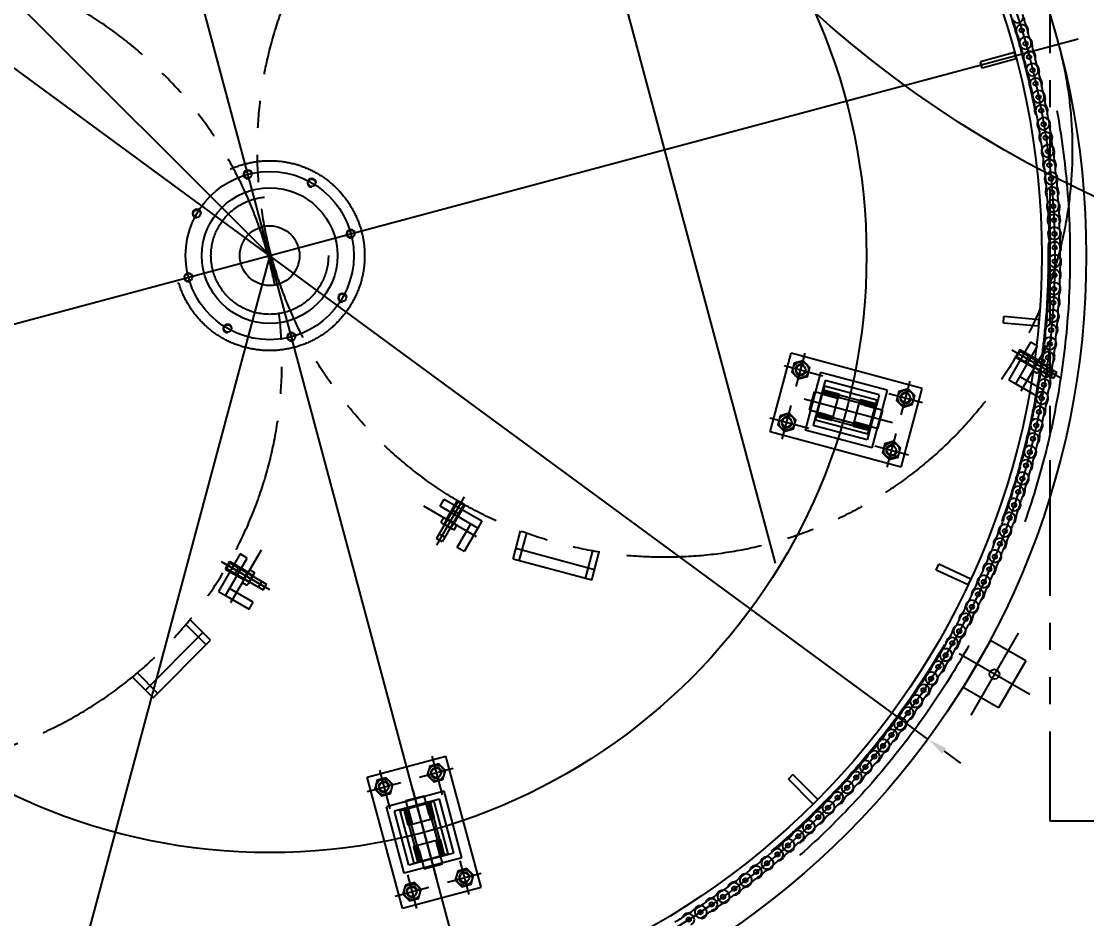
# Model space of a CAD drawing. Header units: millimetres. Extents: x 10462777 to 22643323, y 453826 to 1389191.
# Drawn here: x 11305508 to 11307472, y 593687 to 595340 of the extents above; entities that cross this region are included whole.
import ezdxf

# ---------------------------------------------------------------- set-up
doc = ezdxf.new("R2010")
doc.units = ezdxf.units.MM
doc.header["$LTSCALE"] = 200
doc.header["$MEASUREMENT"] = 0
doc.header["$PDMODE"] = 35
doc.header["$PDSIZE"] = -5
for name, pattern in [('CENTER', [2, 1.25, -0.25, 0.25, -0.25]), ('HIDDEN', [3.75, 2.5, -1.25]), ('PHANTOM', [2.5, 1.25, -0.25, 0.25, -0.25, 0.25, -0.25])]:
    doc.linetypes.add(name, pattern=pattern)
doc.layers.get('0').update_dxf_attribs({"linetype": 'CONTINUOUS'})
doc.layers.get('DEFPOINTS').update_dxf_attribs({"linetype": 'CONTINUOUS'})
for name, color, linetype in [('1', 1, 'CENTER'), ('7', 7, 'CONTINUOUS'), ('CENTER', 1, 'CONTINUOUS'), ('H', 30, 'CONTINUOUS'), ('HIDDEN', 7, 'HIDDEN'), ('THIN', 3, 'CONTINUOUS')]:
    doc.layers.add(name, color=color, linetype=linetype)
doc.layers.add('LAYOUT', color=8, linetype='CONTINUOUS', lineweight=25)
doc.layers.add('TOP$23', color=7, linetype='CONTINUOUS', true_color=0xffffff)
doc.styles.get("Standard").update_dxf_attribs({"font": 'SYMBOL'})
doc.dimstyles.new('ROMANS', dxfattribs={"dimtxt": 2.5, "dimasz": 2.5, "dimexe": 1.25, "dimexo": 0.625, "dimtad": 1, "dimdec": 4, "dimdsep": 46, "dimlunit": 6, "dimtxsty": 'Standard', "dimcen": 2.5, "dimadec": 0, "dimazin": 0, "dimtfac": 1, "dimtdec": 4, "dimtmove": 0, "dimatfit": 3, "dimfxl": 1, "dimtolj": 1, "dimtzin": 0, "dimarcsym": 0})

# ---------------------------------------------------------------- blocks, each defined once
blk = doc.blocks.new('r710ic')
at = {"layer": 'LAYOUT', "color": 3}
blk.add_circle((272041.4, 104232.6), 2050.1, dxfattribs=at)
blk = doc.blocks.new('A$C40DC224F')
at = {"layer": 'H', "color": 31, "linetype": 'Continuous'}
for p, q in [((30, 50), (0, 50)), ((0, 50), (0, 0)), ((30, 50), (30, 0)), ((30, 0), (0, 0))]:
    blk.add_line(p, q, dxfattribs=at)
for points in [[(30, 45.6), (27, 45.6), (27, 47.9), (3, 47.9), (3, 45.6), (0, 45.6), (0, 49, -0.414214), (1, 50), (29, 50, -0.414214), (30, 49), (30, 45.6)], [(30, 44.7), (27, 45), (3, 45), (0, 44.7), (0, 43.5, 0.414214), (1, 42.5), (29, 42.5, 0.414214), (30, 43.5), (30, 44.7)], [(20, 45), (5.5, 45, -1), (5.5, 47.9), (24.5, 47.9, -1), (24.5, 45), (20, 45)], [(30, 5.3), (27, 5), (3, 5), (0, 5.3), (0, 6.5, -0.414214), (1, 7.5), (29, 7.5, -0.414214), (30, 6.5), (30, 5.3)], [(30, 4.3), (27, 4.3), (27, 2.1), (3, 2.1), (3, 4.3), (0, 4.3), (0, 1, 0.414214), (1, 0), (29, 0, 0.414214), (30, 1), (30, 4.3)], [(20, 5), (5.5, 5, 1), (5.5, 2.1), (24.5, 2.1, 1), (24.5, 5), (20, 5)]]:
    blk.add_lwpolyline(points, format="xyb", dxfattribs=at)
blk = doc.blocks.new('*D360')
at = {"layer": '7', "color": 1, "lineweight": -2, "transparency": 16777216}
for p, q in [((11304453.2, 596019.1), (11304722.6, 595821.3)), ((11307179, 594017.6), (11304752.8, 595799.1)), ((11307209.2, 593995.5), (11307239.4, 593973.3))]:
    blk.add_line(p, q, dxfattribs=at)
at = {"layer": '7', "color": 1, "transparency": 16777216}
for points in [[(11304726.3, 595826.4), (11304718.9, 595816.3), (11304752.8, 595799.1)], [(11307212.9, 594000.5), (11307205.5, 593990.4), (11307179, 594017.6)]]:
    blk.add_solid(points, dxfattribs=at)
at = {"layer": 'DEFPOINTS', "color": 0, "transparency": 16777216}
for p in [(11304752.8, 595799.1), (11307179, 594017.6)]:
    blk.add_point(p, dxfattribs=at)
at = {"layer": '7', "color": 4, "transparency": 16777216, "insert": (11304555.1, 595990), "char_height": 37.5, "attachment_point": 5, "rotation": 323.7114}
blk.add_mtext('\\A1;∅3,010', dxfattribs=at)
blk = doc.blocks.new('A$C08586AF6')
at = {"layer": '7', "color": 71, "linetype": 'PHANTOM'}
for p, q in [((152.1, 1270.7), (231.3, 1349.9)), ((156.3, 1345.7), (220, 1282)), ((159.2, 1334.3), (167.7, 1342.8)), ((166.2, 1327.3), (174.7, 1335.8)), ((224.2, 1286.3), (167.7, 1342.8)), ((1349.9, 1270.7), (1270.7, 1349.9)), ((1277.8, 1286.3), (1334.3, 1342.8)), ((1345.7, 1345.7), (1282, 1282)), ((1335.8, 1327.3), (1327.3, 1335.8)), ((1342.8, 1334.3), (1334.3, 1342.8)), ((215.7, 1277.8), (159.2, 1334.3)), ((1286.3, 1277.8), (1342.8, 1334.3)), ((201.6, 1291.9), (210.1, 1300.4)), ((1300.4, 1291.9), (1291.9, 1300.4)), ((215.7, 1277.8), (224.2, 1286.3)), ((1286.3, 1277.8), (1277.8, 1286.3)), ((19.8, 1086.5), (94.8, 1216.5)), ((37.1, 1076.5), (112.1, 1206.5)), ((88.8, 1206.1), (134.5, 1179.7)), ((94.8, 1216.5), (141.5, 1189.5)), ((19.8, 1086.5), (66.5, 1059.6)), ((25.8, 1096.9), (71.5, 1070.6)), ((1462.6, 991), (1636.3, 991)), ((1467.5, 976), (1646.3, 976)), ((1646.3, 526), (1646.3, 976)), ((1661.3, 536), (1661.3, 966)), ((1462.6, 511), (1636.3, 511)), ((1467.5, 526), (1646.3, 526)), ((152.1, 231.3), (231.3, 152.1)), ((156.3, 156.3), (219.9, 219.9)), ((215.7, 224.2), (159.2, 167.6)), ((215.7, 224.2), (224.2, 215.7)), ((1349.9, 231.3), (1270.7, 152.1)), ((1286.3, 224.2), (1277.8, 215.7)), ((1345.7, 156.3), (1282, 220)), ((1286.3, 224.2), (1342.8, 167.7)), ((224.2, 215.7), (167.6, 159.2)), ((201.6, 210.1), (210.1, 201.6)), ((1277.8, 215.7), (1334.3, 159.2)), ((1300.4, 210.1), (1291.9, 201.6)), ((159.2, 167.6), (167.6, 159.2)), ((166.2, 174.7), (174.7, 166.2)), ((1335.8, 174.7), (1327.3, 166.2)), ((1342.8, 167.7), (1334.3, 159.2))]:
    blk.add_line(p, q, dxfattribs=at)
blk.add_circle((751, 751), 751, dxfattribs=at)
for centre, start, end in [((1636.3, 966), 0, 90), ((1636.3, 536), 270, 0)]:
    blk.add_arc(centre, 25, start, end, dxfattribs=at)
blk = doc.blocks.new('*D362')
at = {"layer": '7', "color": 1, "lineweight": -2, "transparency": 16777216}
blk.add_line((11306398.8, 595379), (11306172.4, 595590.1), dxfattribs=at)
at = {"layer": '7', "color": 1, "transparency": 16777216}
blk.add_solid([(11306176.6, 595594.7), (11306168.1, 595585.6), (11306145, 595615.7)], dxfattribs=at)
at = {"layer": 'DEFPOINTS', "color": 0, "transparency": 16777216}
for p in [(11306145, 595615.7), (11307243.5, 594591.4)]:
    blk.add_point(p, dxfattribs=at)
at = {"layer": '7', "color": 4, "transparency": 16777216, "insert": (11306349, 595475.9), "char_height": 37.5, "attachment_point": 5, "rotation": 317.0003}
blk.add_mtext('\\A1;∅1,502', dxfattribs=at)
blk = doc.blocks.new('A$C599E23C4')
at = {"layer": '7', "color": 1}
for p, q in [((1.1, 21.9), (1.1, 5.9)), ((38.1, 21.9), (38.1, 5.9)), ((48.9, 20.8), (40, 20.8)), ((50, 24.2), (50, 3.5)), ((48.9, 6.9), (40, 6.9))]:
    blk.add_line(p, q, dxfattribs=at)
blk.add_lwpolyline([(40, 21.9), (1.1, 21.9), (0, 20.8), (0, 6.9), (1.1, 5.9), (40, 5.9)], dxfattribs=at)
blk.add_lwpolyline([(40, 27.7), (48.9, 27.7, -0.309401), (48.9, 20.8, -0.154701), (48.9, 6.9, -0.309401), (48.9, 0), (40, 0), (40, 27.7)], format="xyb", dxfattribs=at)
at = {"layer": 'THIN', "color": 1}
for points in [[(40, 21.9), (38.1, 20.8), (0, 20.8)], [(40, 5.9), (38.1, 6.9), (0, 6.9)]]:
    blk.add_lwpolyline(points, dxfattribs=at)

msp = doc.modelspace()

# ---------------------------------------------------------------- linework, layer by layer
at = {"color": 31}
for centre in [(11307351.87068, 595323.56705, 0), (11307359.15706, 595299.24383, 0), (11307359.15958, 595299.23534, 0), (11307365.58756, 595274.67131, 0), (11307372.01583, 595250.10736, 0), (11307372.01806, 595250.09879, 0), (11307377.58001, 595225.3243, 0), (11307383.14227, 595200.54989, 0), (11307383.1442, 595200.54125, 0), (11307387.83328, 595175.58682, 0), (11307392.52267, 595150.63246, 0), (11307392.52429, 595150.62376, 0), (11307396.33473, 595125.52015, 0), (11307400.14547, 595100.41659, 0), (11307400.14678, 595100.40784, 0), (11307403.07388, 595075.18597, 0), (11307406.00128, 595049.96414, 0), (11307406.00228, 595049.95534, 0), (11307408.04243, 595024.64628, 0), (11307410.08288, 594999.33725, 0), (11307410.08358, 594999.32843, 0), (11307411.23426, 594973.96336, 0), (11307412.38525, 594948.59831, 0), (11307412.38564, 594948.58947, 0), (11307412.64544, 594923.19965, 0), (11307412.90555, 594897.80983, 0), (11307412.90563, 594897.80098, 0), (11307412.27423, 594872.41768, 0), (11307411.6429, 594847.02553, 0), (11307411.64314, 594847.03437, 0), (11307410.12108, 594821.68002, 0), (11307408.59903, 594796.32566, 0), (11307408.59957, 594796.3345, 0), (11307406.18866, 594771.04917, 0), (11307403.77774, 594745.76385, 0), (11307403.7786, 594745.77266, 0), (11307400.4818, 594720.58753, 0), (11307397.18499, 594695.40239, 0), (11307397.18616, 594695.41116, 0), (11307393.00753, 594670.35724, 0), (11307388.8289, 594645.30332, 0), (11307388.83037, 594645.31204, 0), (11307383.77507, 594620.4202, 0), (11307378.71976, 594595.52836, 0), (11307378.72154, 594595.53703, 0), (11307372.79578, 594570.83793, 0), (11307366.87002, 594546.13884, 0), (11307366.8721, 594546.14744, 0), (11307360.0832, 594521.67152, 0), (11307353.29429, 594497.19559, 0), (11307353.29667, 594497.20412, 0), (11307345.65298, 594472.98153, 0), (11307338.00929, 594448.75893, 0), (11307338.01197, 594448.76737, 0), (11307329.52291, 594424.82795, 0), (11307321.03385, 594400.88853, 0), (11307321.03682, 594400.89686, 0), (11307311.71285, 594377.27011, 0), (11307302.38888, 594353.64336, 0), (11307302.39215, 594353.65158, 0), (11307292.24475, 594330.3666, 0), (11307282.09736, 594307.08162, 0), (11307282.10091, 594307.08972, 0), (11307271.1426, 594284.1752, 0), (11307260.18428, 594261.26068, 0), (11307260.18812, 594261.26866, 0), (11307248.43238, 594238.75282, 0), (11307236.67664, 594216.23699, 0), (11307236.68076, 594216.24483, 0), (11307224.14208, 594194.15543, 0), (11307211.60341, 594172.06603, 0), (11307211.60779, 594172.07372, 0), (11307198.30163, 594150.43796, 0), (11307184.99546, 594128.8022, 0), (11307185.00012, 594128.80973, 0), (11307170.94286, 594107.65427, 0), (11307156.88559, 594086.49882, 0), (11307156.89051, 594086.50618, 0), (11307142.09947, 594065.85708, 0), (11307127.30843, 594045.20799, 0), (11307127.3136, 594045.21517, 0), (11307111.807, 594025.09788, 0), (11307096.30041, 594004.98059, 0), (11307096.30582, 594004.98758, 0), (11307080.10278, 593985.42688, 0), (11307063.89973, 593965.86617, 0), (11307063.90539, 593965.87298, 0), (11307047.02585, 593946.89295, 0), (11307030.14631, 593927.91293, 0), (11307030.15221, 593927.91954, 0), (11307012.61698, 593909.54358, 0), (11306995.08174, 593891.16763, 0), (11306995.08787, 593891.17402, 0), (11306976.91854, 593873.42478, 0), (11306958.74922, 593855.67553, 0), (11306958.75556, 593855.6817, 0), (11306939.97453, 593838.58103, 0), (11306921.1935, 593821.48036, 0), (11306921.20006, 593821.48631, 0), (11306901.83046, 593805.05528, 0), (11306862.53332, 593772.88882, 0), (11306882.46086, 593788.62426, 0), (11306882.46763, 593788.62997, 0), (11306842.59902, 593757.14768, 0), (11306842.60598, 593757.15315, 0), (11306822.13153, 593742.12129, 0), (11306780.67485, 593712.79059, 0), (11306801.65708, 593727.08943, 0), (11306801.66422, 593727.09465, 0), (11306759.68548, 593698.48652, 0), (11306759.6928, 593698.49149, 0), (11306738.21437, 593684.93285, 0)]:
    msp.add_circle(centre, 3.97, dxfattribs=at)
at = {"color": 6}
msp.add_circle((11305965.89432, 594908.38292, 0), 55, dxfattribs=at)
at = {"color": 31}
for centre, radius, start, end in [((11307344.5846, 595347.89037, 0), 10.4, 189.23487706, 28.14008097), ((11307376.69367, 595344.26072, 0), 20.26731, 173.53636685, 219.81625777), ((11307319.7588, 595327.2051, 0), 20.26731, 353.53635788, 39.81624789), ((11307351.87068, 595323.56705, 0), 12.05, 173.53636685, 234.12900779), ((11307351.87068, 595323.56705, 0), 10.4, 7.22369791, 206.12891692), ((11307351.87068, 595323.56705, 0), 12.05, 339.22360789, 39.81624789), ((11307428.58666, 595333.29078, 0), 66.92976, 187.22370393, 206.12891692), ((11307282.4436, 595289.51162, 0), 66.92976, 7.22369791, 26.12890777), ((11307359.15706, 595299.24383, 0), 12.05, 105.90864783, 217.80508456), ((11307359.15706, 595299.24383, 0), 12.05, 351.52518464, 105.90864783), ((11307359.15958, 595299.23534, 0), 10.4, 187.22370393, 26.12890777), ((11307333.62313, 595279.43406, 0), 20.26731, 351.52518464, 37.80507461), ((11307365.58756, 595274.67131, 0), 10.4, 5.21252461, 204.11774362), ((11307391.12148, 595294.48108, 0), 20.26731, 171.52519371, 217.80508456), ((11307365.58756, 595274.67131, 0), 12.05, 171.52519371, 232.11783464), ((11307295.00809, 595243.07336, 0), 66.92976, 5.21252461, 24.11773455), ((11307365.58756, 595274.67131, 0), 12.05, 337.21243468, 37.80507461), ((11307442.59753, 595281.69675, 0), 66.92976, 185.21253067, 204.11774362), ((11307372.01583, 595250.10736, 0), 12.05, 103.89747463, 215.79391153), ((11307372.01806, 595250.09879, 0), 10.4, 185.21253067, 24.11773455), ((11307372.01583, 595250.10736, 0), 12.05, 349.51401147, 103.89747463), ((11307403.79342, 595244.22577, 0), 20.26731, 169.51402043, 215.79391153), ((11307345.80242, 595231.20589, 0), 20.26731, 349.51401147, 35.79390147), ((11307377.58001, 595225.3243, 0), 12.05, 169.51402043, 230.10666145), ((11307377.58001, 595225.3243, 0), 10.4, 3.20135147, 202.10657053), ((11307377.58001, 595225.3243, 0), 12.05, 335.20126152, 35.79390147), ((11307305.93511, 595196.22276, 0), 66.92976, 3.20135147, 22.10656149), ((11307383.14227, 595200.54989, 0), 12.05, 101.88630146, 213.78273827), ((11307383.14227, 595200.54989, 0), 12.05, 347.50283834, 101.88630146), ((11307454.7891, 595229.64279, 0), 66.92976, 183.20135734, 202.10657053), ((11307383.1442, 595200.54125, 0), 10.4, 183.20135734, 22.10656149), ((11307356.28168, 595182.58, 0), 20.26731, 347.50283834, 33.78272836), ((11307414.69388, 595193.55671, 0), 20.26731, 167.50284725, 213.78273827), ((11307387.83328, 595175.58682, 0), 12.05, 167.50284725, 228.09548828), ((11307387.83328, 595175.58682, 0), 10.4, 1.19017823, 200.09539721), ((11307315.21121, 595149.01754, 0), 66.92976, 1.19017823, 20.09538824), ((11307387.83328, 595175.58682, 0), 12.05, 333.19008825, 33.78272836), ((11307465.14636, 595177.19305, 0), 66.92976, 181.19018437, 200.09539721), ((11307392.52267, 595150.63246, 0), 12.05, 99.87512828, 211.77156517), ((11307392.52429, 595150.62376, 0), 10.4, 181.19018437, 20.09538824), ((11307392.52267, 595150.63246, 0), 12.05, 345.49166504, 99.87512828), ((11307423.80942, 595142.53631, 0), 20.26731, 165.49167408, 211.77156517), ((11307365.04798, 595133.61631, 0), 20.26731, 345.49166504, 31.77155517), ((11307396.33473, 595125.52015, 0), 12.05, 165.49167408, 226.08431515), ((11307396.33473, 595125.52015, 0), 10.4, 359.17900505, 198.08422411), ((11307396.33473, 595125.52015, 0), 12.05, 331.17891503, 31.77155517), ((11307322.82496, 595101.51586, 0), 66.92976, 359.17900505, 18.08421513), ((11307400.14547, 595100.41659, 0), 12.05, 97.86395511, 209.76039181), ((11307400.14547, 595100.41659, 0), 12.05, 343.48049195, 97.86395511), ((11307473.65655, 595124.41213, 0), 66.92976, 179.17901108, 198.08422411), ((11307372.09053, 595084.37513, 0), 20.26731, 343.48049195, 29.7603819), ((11307400.14678, 595100.40784, 0), 10.4, 179.17901108, 18.08421513), ((11307431.12882, 595091.22743, 0), 20.26731, 163.48050096, 209.76039181), ((11307403.07388, 595075.18597, 0), 12.05, 163.48050096, 224.07314182), ((11307403.07388, 595075.18597, 0), 10.4, 357.16783194, 196.07305087), ((11307328.76698, 595053.77624, 0), 66.92976, 357.16783194, 16.07304187), ((11307480.30919, 595071.36507, 0), 66.92976, 177.16783803, 196.07305087), ((11307403.07388, 595075.18597, 0), 12.05, 329.16774198, 29.7603819), ((11307406.00128, 595049.96414, 0), 12.05, 95.8527819, 207.74921861), ((11307406.00228, 595049.95534, 0), 10.4, 177.16783803, 16.07304187), ((11307406.00128, 595049.96414, 0), 12.05, 341.46931879, 95.8527819), ((11307377.40066, 595034.91712, 0), 20.26731, 341.46931879, 27.74920878), ((11307408.04243, 595024.64628, 0), 10.4, 355.1566587, 194.0618777), ((11307436.64305, 595039.6933, 0), 20.26731, 161.46932774, 207.74921861), ((11307408.04243, 595024.64628, 0), 12.05, 327.15656864, 27.74920878), ((11307408.04243, 595024.64628, 0), 12.05, 161.46932774, 222.06196871), ((11307333.02994, 595005.8575, 0), 66.92976, 355.1566587, 14.06186874), ((11307410.08288, 594999.33725, 0), 12.05, 93.84160871, 205.73804554), ((11307410.08288, 594999.33725, 0), 12.05, 339.45814561, 93.84160871), ((11307485.09607, 595018.11721, 0), 66.92976, 175.15666481, 194.0618777), ((11307380.97181, 594985.30323, 0), 20.26731, 339.45814561, 25.73803559), ((11307410.08358, 594999.32843, 0), 10.4, 175.15666481, 14.06186874), ((11307440.34533, 594987.99739, 0), 20.26731, 159.45815455, 205.73804554), ((11307411.23426, 594973.96336, 0), 12.05, 159.45815455, 220.05079562), ((11307411.23426, 594973.96336, 0), 10.4, 353.14548547, 192.05070444), ((11307335.6086, 594957.81867, 0), 66.92976, 353.14548547, 12.05069544), ((11307488.0113, 594964.73416, 0), 66.92976, 173.14549149, 192.05070444), ((11307411.23426, 594973.96336, 0), 12.05, 325.14539557, 25.73803559), ((11307412.38525, 594948.59831, 0), 12.05, 91.83043552, 203.72687229), ((11307412.38525, 594948.59831, 0), 12.05, 337.4469723, 91.83043552), ((11307382.7996, 594935.59457, 0), 20.26731, 337.4469723, 23.72686238), ((11307412.38564, 594948.58947, 0), 10.4, 173.14549149, 12.05069544), ((11307412.64544, 594923.19965, 0), 10.4, 351.1343124, 190.03953139), ((11307442.2311, 594936.20339, 0), 20.26731, 157.44698142, 203.72687229), ((11307412.64544, 594923.19965, 0), 12.05, 157.44698142, 218.03962244), ((11307336.49978, 594909.71894, 0), 66.92976, 351.1343124, 10.03952239), ((11307489.05129, 594911.28169, 0), 66.92976, 171.13431845, 190.03953139), ((11307412.64544, 594923.19965, 0), 12.05, 323.13422232, 23.72686238), ((11307412.90555, 594897.80983, 0), 12.05, 89.81926237, 201.71569919), ((11307382.88177, 594885.85239, 0), 20.26731, 335.43579918, 21.71568909), ((11307412.90563, 594897.80098, 0), 10.4, 171.13431845, 10.03952239), ((11307412.90555, 594897.80983, 0), 12.05, 335.43579918, 89.81926237), ((11307442.29802, 594884.37512, 0), 20.26731, 155.43580821, 201.71569919), ((11307412.27423, 594872.41768, 0), 12.05, 155.43580821, 216.02844918), ((11307412.27423, 594872.41768, 0), 10.4, 349.12313906, 188.02835809), ((11307412.27423, 594872.41768, 0), 12.05, 321.12304916, 21.71568909), ((11307411.64314, 594847.03437, 0), 12.05, 87.80808916, 199.70452595), ((11307335.70237, 594861.61756, 0), 66.92976, 349.12313906, 8.02834931), ((11307411.64314, 594847.03437, 0), 12.05, 333.42462598, 87.80808916), ((11307488.21476, 594857.82565, 0), 66.92976, 169.12314525, 188.02835809), ((11307381.21821, 594836.13796, 0), 20.26731, 333.42462598, 19.70451587), ((11307411.6429, 594847.02553, 0), 10.4, 169.12314525, 8.02834931), ((11307440.54602, 594832.57643, 0), 20.26731, 153.42463493, 199.70452595), ((11307410.12108, 594821.68002, 0), 12.05, 153.42463493, 214.01727604), ((11307333.21737, 594813.57379, 0), 66.92976, 347.11196597, 6.01717598), ((11307410.12108, 594821.68002, 0), 10.4, 347.11196597, 186.01718505), ((11307485.50274, 594804.43189, 0), 66.92976, 167.11197205, 186.01718505), ((11307410.12108, 594821.68002, 0), 12.05, 319.11187598, 19.70451587), ((11307408.59957, 594796.3345, 0), 12.05, 85.79691593, 197.69335294), ((11307408.59903, 594796.32566, 0), 10.4, 167.11197205, 6.01717598), ((11307408.59957, 594796.3345, 0), 12.05, 331.41345276, 85.79691593), ((11307406.18866, 594771.04917, 0), 12.05, 151.41346186, 212.00610278), ((11307377.81098, 594786.51254, 0), 20.26731, 331.41345276, 17.69334291), ((11307406.18866, 594771.04917, 0), 10.4, 345.10079277, 184.00601182), ((11307406.18866, 594771.04917, 0), 12.05, 317.10070276, 17.69334291), ((11307436.97725, 594780.87113, 0), 20.26731, 151.41346186, 197.69335294), ((11307403.7786, 594745.77266, 0), 12.05, 83.78574284, 195.68217956), ((11307329.04784, 594765.64683, 0), 66.92976, 345.10079277, 4.00600294), ((11307403.7786, 594745.77266, 0), 12.05, 329.40227957, 83.78574284), ((11307480.91857, 594751.1662, 0), 66.92976, 165.10079885, 184.00601182), ((11307325.50443, 594735.11594, 0), 66.92976, 342.75377373, 1.65898369), ((11307372.66428, 594737.03726, 0), 20.26731, 329.40227957, 15.68216953), ((11307403.77774, 594745.76385, 0), 10.4, 165.10079885, 4.00600294), ((11307431.59612, 594729.32292, 0), 20.26731, 149.40228862, 195.68217956), ((11307323.1989, 594717.89572, 0), 66.92976, 343.08961962, 1.9948297), ((11307400.4818, 594720.58753, 0), 12.05, 149.40228862, 209.99492953), ((11307400.4818, 594720.58753, 0), 10.4, 343.08961962, 181.99483872), ((11307474.46789, 594698.0942, 0), 66.92976, 163.08962565, 181.99483872), ((11307400.4818, 594720.58753, 0), 12.05, 315.08952958, 15.68216953), ((11307397.18616, 594695.41116, 0), 12.05, 81.77456961, 193.67100648), ((11307397.18499, 594695.40239, 0), 10.4, 163.08962565, 1.9948297), ((11307397.18616, 594695.41116, 0), 12.05, 327.39110641, 81.77456961), ((11307393.00753, 594670.35724, 0), 12.05, 147.39111534, 207.98375631), ((11307393.00753, 594670.35724, 0), 10.4, 341.07844641, 179.98366539), ((11307365.78444, 594687.77308, 0), 20.26731, 327.39110641, 13.67099643), ((11307424.40925, 594677.99532, 0), 20.26731, 147.39111534, 193.67100648), ((11307388.83037, 594645.31204, 0), 12.05, 79.76339645, 191.65983333), ((11307315.67778, 594670.37929, 0), 66.92976, 341.07844641, 359.98365653), ((11307388.83037, 594645.31204, 0), 12.05, 325.37993323, 79.76339645), ((11307466.15866, 594645.28127, 0), 66.92976, 161.07845233, 179.98366539), ((11307393.00753, 594670.35724, 0), 12.05, 313.07835643, 13.67099643), ((11307357.17994, 594638.7807, 0), 20.26731, 325.37993323, 11.65982309), ((11307388.8289, 594645.30332, 0), 10.4, 161.07845233, 359.98365653), ((11307415.4255, 594626.95155, 0), 20.26731, 145.37994219, 191.65983333), ((11307306.49372, 594623.15608, 0), 66.92976, 339.06727323, 357.97248324), ((11307383.77507, 594620.4202, 0), 12.05, 145.37994219, 205.97258328), ((11307383.77507, 594620.4202, 0), 10.4, 339.06727323, 177.97249221), ((11307383.77507, 594620.4202, 0), 12.05, 311.06718325, 11.65982309), ((11307378.72154, 594595.53703, 0), 12.05, 77.75222326, 189.64866012), ((11307378.71976, 594595.52836, 0), 10.4, 159.06727928, 357.97248324), ((11307378.72154, 594595.53703, 0), 12.05, 323.36876002, 77.75222326), ((11307456.00111, 594592.79248, 0), 66.92976, 159.06727928, 177.97249221), ((11307372.79578, 594570.83793, 0), 10.4, 337.05610011, 175.96131911), ((11307346.86139, 594590.12045, 0), 20.26731, 323.36876002, 9.64865005), ((11307404.65593, 594576.25451, 0), 20.26731, 143.36876907, 189.64866012), ((11307295.65805, 594576.28427, 0), 66.92976, 337.05610011, 355.96131007), ((11307372.79578, 594570.83793, 0), 12.05, 143.36876907, 203.96141002), ((11307444.00775, 594540.6925, 0), 66.92976, 157.05610608, 175.96131911), ((11307372.79578, 594570.83793, 0), 12.05, 309.05601008, 9.64865005), ((11307334.84149, 594541.85231, 0), 20.26731, 321.35758689, 7.63747694), ((11307366.8721, 594546.14744, 0), 12.05, 75.74105, 187.63748685), ((11307366.87002, 594546.13884, 0), 10.4, 157.05610608, 355.96131007), ((11307366.8721, 594546.14744, 0), 12.05, 321.35758689, 75.74105), ((11307283.18412, 594529.8216, 0), 66.92976, 335.04492693, 353.9501368), ((11307360.0832, 594521.67152, 0), 12.05, 141.35759585, 201.9502369), ((11307360.0832, 594521.67152, 0), 10.4, 335.04492693, 173.95014598), ((11307360.0832, 594521.67152, 0), 12.05, 307.04483686, 7.63747694), ((11307392.11381, 594525.96664, 0), 20.26731, 141.35759585, 187.63748685), ((11307353.29667, 594497.20412, 0), 12.05, 73.72987692, 185.62631372), ((11307353.29429, 594497.19559, 0), 10.4, 155.04493282, 353.9501368), ((11307353.29667, 594497.20412, 0), 12.05, 319.34641367, 73.72987692), ((11307430.19337, 594489.04552, 0), 66.92976, 155.04493282, 173.95014598), ((11307345.65298, 594472.98153, 0), 12.05, 139.34642268, 199.93906366), ((11307345.65298, 594472.98153, 0), 10.4, 333.03375374, 171.9389727), ((11307321.13506, 594494.03573, 0), 20.26731, 319.34641367, 5.62630375), ((11307377.8146, 594476.14991, 0), 20.26731, 139.34642268, 185.62631372), ((11307338.01197, 594448.76737, 0), 12.05, 71.71870364, 183.61514057), ((11307269.0873, 594483.82531, 0), 66.92976, 333.03375374, 351.93896364), ((11307414.57498, 594437.91515, 0), 66.92976, 153.03375973, 171.9389727), ((11307345.65298, 594472.98153, 0), 12.05, 305.03366371, 5.62630375), ((11307305.75897, 594446.72963, 0), 20.26731, 317.33524049, 3.61513057), ((11307338.00929, 594448.75893, 0), 10.4, 153.03375973, 351.93896364), ((11307338.01197, 594448.76737, 0), 12.05, 317.33524049, 71.71870364), ((11307253.38495, 594438.35208, 0), 66.92976, 331.02258051, 349.92779055), ((11307329.52291, 594424.82795, 0), 12.05, 137.3352495, 197.92789067), ((11307329.52291, 594424.82795, 0), 10.4, 331.02258051, 169.92779954), ((11307329.52291, 594424.82795, 0), 12.05, 303.02249049, 3.61513057), ((11307361.77591, 594426.86569, 0), 20.26731, 137.3352495, 183.61514057), ((11307321.03682, 594400.89686, 0), 12.05, 69.70753052, 181.60396726), ((11307321.03385, 594400.88853, 0), 10.4, 151.02258649, 349.92779055), ((11307321.03682, 594400.89686, 0), 12.05, 315.32406732, 69.70753052), ((11307397.17182, 594387.3644, 0), 66.92976, 151.02258649, 169.92779954), ((11307311.71285, 594377.27011, 0), 12.05, 135.32407639, 195.91671733), ((11307311.71285, 594377.27011, 0), 10.4, 329.01140734, 167.91662633), ((11307288.73218, 594399.99228, 0), 20.26731, 315.32406732, 1.60395738), ((11307344.0175, 594378.1747, 0), 20.26731, 135.32407639, 181.60396726), ((11307302.39215, 594353.65158, 0), 12.05, 67.69635728, 179.59279409), ((11307236.09641, 594393.45792, 0), 66.92976, 329.01140734, 347.91661722), ((11307302.39215, 594353.65158, 0), 12.05, 313.31289416, 67.69635728), ((11307378.00533, 594337.45554, 0), 66.92976, 149.01141339, 167.91662633), ((11307311.71285, 594377.27011, 0), 12.05, 301.01131728, 1.60395738), ((11307270.07566, 594353.88126, 0), 20.26731, 313.31289416, 359.59278416), ((11307302.38888, 594353.64336, 0), 10.4, 149.01141339, 347.91661722), ((11307324.56124, 594330.13692, 0), 20.26731, 133.31290317, 179.59279409), ((11307217.24299, 594349.19815, 0), 66.92976, 327.00023414, 345.90544424), ((11307292.24475, 594330.3666, 0), 12.05, 133.31290317, 193.90554421), ((11307292.24475, 594330.3666, 0), 10.4, 327.00023414, 165.90545326), ((11307357.09912, 594288.25006, 0), 66.92976, 147.00024013, 165.90545326), ((11307292.24475, 594330.3666, 0), 12.05, 299.00014417, 359.59278416), ((11307249.81239, 594308.45339, 0), 20.26731, 311.30172099, 357.58161095), ((11307282.10091, 594307.08972, 0), 12.05, 65.68518409, 177.58162105), ((11307282.09736, 594307.08162, 0), 10.4, 147.00024013, 345.90544424), ((11307282.10091, 594307.08972, 0), 12.05, 311.30172099, 65.68518409), ((11307196.84792, 594305.6273, 0), 66.92976, 324.98906095, 343.89427098), ((11307271.1426, 594284.1752, 0), 12.05, 131.30172993, 191.8943709), ((11307271.1426, 594284.1752, 0), 10.4, 324.98906095, 163.89427998), ((11307271.1426, 594284.1752, 0), 12.05, 296.98897095, 357.58161095), ((11307303.43112, 594282.81153, 0), 20.26731, 131.30172993, 177.58162105), ((11307260.18812, 594261.26866, 0), 12.05, 63.67401092, 175.57044769), ((11307260.18428, 594261.26068, 0), 10.4, 144.98906694, 343.89427098), ((11307260.18812, 594261.26866, 0), 12.05, 309.29054772, 63.67401092), ((11307334.47896, 594239.80858, 0), 66.92976, 144.98906694, 163.89427998), ((11307248.43238, 594238.75282, 0), 12.05, 129.29055678, 189.88319781), ((11307248.43238, 594238.75282, 0), 10.4, 322.97788779, 161.88310674), ((11307227.96734, 594263.76463, 0), 20.26731, 309.29054772, 355.57043774), ((11307280.65316, 594236.25685, 0), 20.26731, 129.29055678, 175.57044769), ((11307236.68076, 594216.24483, 0), 12.05, 61.66283773, 173.55927467), ((11307174.93632, 594262.79903, 0), 66.92976, 322.97788779, 341.88309781), ((11307236.68076, 594216.24483, 0), 12.05, 307.27937458, 61.66283773), ((11307310.17271, 594192.19079, 0), 66.92976, 142.97789381, 161.88310674), ((11307248.43238, 594238.75282, 0), 12.05, 294.97779779, 355.57043774), ((11307204.56742, 594219.87004, 0), 20.26731, 307.27937458, 353.55926458), ((11307236.67664, 594216.23699, 0), 10.4, 142.97789381, 341.88309781), ((11307256.25542, 594190.53022, 0), 20.26731, 127.27938362, 173.55927467), ((11307151.53518, 594220.76612, 0), 66.92976, 320.96671467, 339.87192466), ((11307224.14208, 594194.15543, 0), 12.05, 127.27938362, 187.87202453), ((11307224.14208, 594194.15543, 0), 10.4, 320.96671467, 159.87193353), ((11307284.21032, 594145.45533, 0), 66.92976, 140.9667206, 159.87193353), ((11307224.14208, 594194.15543, 0), 12.05, 292.96662456, 353.55926458), ((11307179.64147, 594176.82369, 0), 20.26731, 305.26820144, 351.54809138), ((11307211.60779, 594172.07372, 0), 12.05, 59.65166453, 171.54810136), ((11307211.60341, 594172.06603, 0), 10.4, 140.9667206, 339.87192466), ((11307211.60779, 594172.07372, 0), 12.05, 305.26820144, 59.65166453), ((11307126.67334, 594179.58036, 0), 66.92976, 318.9555414, 337.86075145), ((11307198.30163, 594150.43796, 0), 12.05, 125.26821038, 185.86085135), ((11307198.30163, 594150.43796, 0), 10.4, 318.9555414, 157.86076033), ((11307198.30163, 594150.43796, 0), 12.05, 290.9554514, 351.54809138), ((11307230.26796, 594145.68799, 0), 20.26731, 125.26821038, 171.54810136), ((11307153.22018, 594134.67861, 0), 20.26731, 303.25702823, 349.5369182), ((11307185.00012, 594128.80973, 0), 12.05, 57.64049144, 169.53692818), ((11307184.99546, 594128.8022, 0), 10.4, 138.95554739, 337.86075145), ((11307185.00012, 594128.80973, 0), 12.05, 303.25702823, 57.64049144), ((11307256.62376, 594099.6598, 0), 66.92976, 138.95554739, 157.86076033), ((11307100.38142, 594139.29247, 0), 66.92976, 316.94436819, 335.84957824), ((11307170.94286, 594107.65427, 0), 12.05, 123.25703727, 183.84967826), ((11307170.94286, 594107.65427, 0), 10.4, 316.94436819, 155.84958725), ((11307202.7228, 594101.78539, 0), 20.26731, 123.25703727, 169.53692818), ((11307125.33611, 594093.48674, 0), 20.26731, 301.24585505, 347.525745), ((11307156.89051, 594086.50618, 0), 12.05, 55.6293182, 167.52575511), ((11307156.88559, 594086.49882, 0), 10.4, 136.94437423, 335.84957824), ((11307156.89051, 594086.50618, 0), 12.05, 301.24585505, 55.6293182), ((11307227.44703, 594054.86062, 0), 66.92976, 136.94437423, 155.84958725), ((11307170.94286, 594107.65427, 0), 12.05, 288.94427819, 349.5369182), ((11307072.69182, 594099.9521, 0), 66.92976, 314.93319505, 333.83840508), ((11307142.09947, 594065.85708, 0), 12.05, 121.24586405, 181.83850508), ((11307142.09947, 594065.85708, 0), 10.4, 314.93319505, 153.83841394), ((11307173.65387, 594058.87652, 0), 20.26731, 121.24586405, 167.52575511), ((11307096.02362, 594053.29882, 0), 20.26731, 299.23468183, 345.51457188), ((11307127.3136, 594045.21517, 0), 12.05, 53.61814494, 165.51458191), ((11307127.30843, 594045.20799, 0), 10.4, 134.93320108, 333.83840508), ((11307127.3136, 594045.21517, 0), 12.05, 299.23468183, 53.61814494), ((11307196.71608, 594011.11297, 0), 66.92976, 134.93320108, 153.83841394), ((11307142.09947, 594065.85708, 0), 12.05, 286.93310505, 347.525745), ((11307043.63865, 594061.60771, 0), 66.92976, 312.92202186, 331.8272319), ((11307111.807, 594025.09788, 0), 12.05, 119.23469089, 179.82733197), ((11307111.807, 594025.09788, 0), 10.4, 312.92202186, 151.82724081), ((11307143.09698, 594017.01423, 0), 20.26731, 119.23469089, 165.51458191), ((11307096.30582, 594004.98758, 0), 12.05, 51.60697184, 163.5034086), ((11307096.30041, 594004.98059, 0), 10.4, 132.92202782, 331.8272319), ((11307096.30582, 594004.98758, 0), 12.05, 297.22350864, 51.60697184), ((11307164.46876, 593968.47075, 0), 66.92976, 132.92202782, 151.82724081), ((11307111.807, 594025.09788, 0), 12.05, 284.92193188, 345.51457188), ((11307013.25771, 594024.30655, 0), 66.92976, 310.91084868, 329.81605865), ((11307080.10278, 593985.42688, 0), 12.05, 117.22351767, 177.81615867), ((11307080.10278, 593985.42688, 0), 10.4, 310.91084868, 149.81606767), ((11307065.31881, 594014.16435, 0), 20.26731, 297.22350864, 343.50339864), ((11307111.08979, 593976.25011, 0), 20.26731, 117.22351767, 163.5034086), ((11307033.25951, 593976.13156, 0), 20.26731, 295.2123355, 341.49222539), ((11307063.90539, 593965.87298, 0), 12.05, 49.59579868, 161.49223541), ((11307063.89973, 593965.86617, 0), 10.4, 130.91085465, 329.81605865), ((11307063.90539, 593965.87298, 0), 12.05, 295.2123355, 49.59579868), ((11307130.7448, 593926.9865, 0), 66.92976, 130.91085465, 149.81606767), ((11307080.10278, 593985.42688, 0), 12.05, 282.91075867, 343.50339864), ((11306981.58642, 593988.09456, 0), 66.92976, 308.89967549, 327.80488554), ((11307047.02585, 593946.89295, 0), 12.05, 115.21234452, 175.8049854), ((11307047.02585, 593946.89295, 0), 10.4, 308.89967549, 147.80489444), ((11307077.67173, 593936.63437, 0), 20.26731, 115.21234452, 161.49223541), ((11306999.88523, 593939.2473, 0), 20.26731, 293.20116228, 339.48105241), ((11307030.15221, 593927.91954, 0), 12.05, 47.58462555, 159.48106234), ((11307030.14631, 593927.91293, 0), 10.4, 128.8996815, 327.80488554), ((11307030.15221, 593927.91954, 0), 12.05, 293.20116228, 47.58462555), ((11307095.58575, 593886.71133, 0), 66.92976, 128.8996815, 147.80489444), ((11307047.02585, 593946.89295, 0), 12.05, 280.89958548, 341.49222539), ((11306948.6638, 593953.01637, 0), 66.92976, 306.88850226, 325.79371234), ((11307012.61698, 593909.54358, 0), 12.05, 113.20117133, 173.79381224), ((11307012.61698, 593909.54358, 0), 10.4, 306.88850226, 145.7937213), ((11307042.88396, 593898.21582, 0), 20.26731, 113.20117133, 159.48106234), ((11306965.23707, 593903.55701, 0), 20.26731, 291.18998909, 337.46987917), ((11306995.08787, 593891.17402, 0), 12.05, 45.57345225, 157.46988917), ((11306995.08174, 593891.16763, 0), 10.4, 126.8885083, 325.79371234), ((11306995.08787, 593891.17402, 0), 12.05, 291.18998909, 45.57345225), ((11307059.03492, 593847.69485, 0), 66.92976, 126.8885083, 145.7937213), ((11307012.61698, 593909.54358, 0), 12.05, 278.88841231, 339.48105241), ((11306914.53041, 593919.11518, 0), 66.92976, 304.87732905, 323.78253912), ((11306976.91854, 593873.42478, 0), 12.05, 111.18999812, 171.78263916), ((11306976.91854, 593873.42478, 0), 10.4, 304.87732905, 143.78254806), ((11307006.76934, 593861.04179, 0), 20.26731, 111.18999812, 157.46988917), ((11306929.35773, 593869.10466, 0), 20.26731, 289.17881591, 335.45870597), ((11306958.75556, 593855.6817, 0), 12.05, 43.56227906, 155.4587159), ((11306958.74922, 593855.67553, 0), 10.4, 124.87733512, 323.78253912), ((11306958.75556, 593855.6817, 0), 12.05, 289.17881591, 43.56227906), ((11307021.13735, 593809.98513, 0), 66.92976, 124.87733512, 143.78254806), ((11306976.91854, 593873.42478, 0), 12.05, 276.87723912, 337.46987917), ((11306921.20006, 593821.48631, 0), 12.05, 41.55110597, 153.44754284), ((11306879.22831, 593886.43276, 0), 66.92976, 302.86615594, 321.77136589), ((11306939.97453, 593838.58103, 0), 12.05, 109.17882494, 169.77146599), ((11306939.97453, 593838.58103, 0), 10.4, 302.86615594, 141.771375), ((11306939.97453, 593838.58103, 0), 12.05, 274.86606591, 335.45870597), ((11306969.37237, 593825.15808, 0), 20.26731, 109.17882494, 155.4587159), ((11306901.83046, 593805.05528, 0), 12.05, 107.16765172, 167.76029266), ((11306901.83046, 593805.05528, 0), 10.4, 300.85498274, 139.76020179), ((11306892.29141, 593835.9327, 0), 20.26731, 287.16764276, 333.44753269), ((11306921.1935, 593821.48036, 0), 10.4, 122.8661619, 321.77136589), ((11306921.20006, 593821.48631, 0), 12.05, 287.16764276, 41.55110597), ((11306981.93973, 593773.62863, 0), 66.92976, 122.8661619, 141.771375), ((11306854.08377, 593804.08199, 0), 20.26731, 285.15646957, 331.43635963), ((11306882.46763, 593788.62997, 0), 12.05, 39.5399328, 151.43636948), ((11306882.46086, 593788.62426, 0), 10.4, 120.85498877, 319.76019283), ((11306842.80099, 593855.00939, 0), 66.92976, 300.85498274, 319.76019283), ((11306882.46763, 593788.62997, 0), 12.05, 285.15646957, 39.5399328), ((11306941.49034, 593738.67015, 0), 66.92976, 120.85498877, 139.76020179), ((11306901.83046, 593805.05528, 0), 12.05, 272.85489277, 333.44753269), ((11306930.73912, 593790.60889, 0), 20.26731, 107.16765172, 153.44754284), ((11306805.29332, 593824.88376, 0), 66.92976, 298.84380953, 317.74901953), ((11306862.53332, 593772.88882, 0), 12.05, 105.15647854, 165.74911955), ((11306862.53332, 593772.88882, 0), 10.4, 298.84380953, 137.74902856), ((11306890.91718, 593757.4368, 0), 20.26731, 105.15647854, 151.43636948), ((11306822.13153, 593742.12129, 0), 12.05, 103.1453054, 163.73794637), ((11306814.78188, 593773.59177, 0), 20.26731, 283.14529638, 329.42518634), ((11306842.59902, 593757.14768, 0), 10.4, 118.84381558, 317.74901953), ((11306842.60598, 593757.15315, 0), 12.05, 37.52875953, 149.42519632), ((11306842.60598, 593757.15315, 0), 12.05, 283.14529638, 37.52875953), ((11306899.83903, 593705.15275, 0), 66.92976, 118.84381558, 137.74902856), ((11306862.53332, 593772.88882, 0), 12.05, 270.84371956, 331.43635963), ((11306801.65708, 593727.08943, 0), 10.4, 116.83264239, 315.73784641), ((11306801.66422, 593727.09465, 0), 12.05, 35.51758629, 147.41402315), ((11306766.75151, 593796.093, 0), 66.92976, 296.83263639, 315.73784641), ((11306801.66422, 593727.09465, 0), 12.05, 281.13412318, 35.51758629), ((11306822.13153, 593742.12129, 0), 10.4, 296.83263639, 135.73785534), ((11306822.13153, 593742.12129, 0), 12.05, 268.83254639, 329.42518634), ((11306849.95562, 593725.68267, 0), 20.26731, 103.1453054, 149.42519632), ((11306727.22305, 593768.67258, 0), 66.92976, 294.8214632, 313.72667323), ((11306780.67485, 593712.79059, 0), 12.05, 101.13413218, 161.72677321), ((11306780.67485, 593712.79059, 0), 10.4, 294.8214632, 133.72668218), ((11306774.43417, 593744.49961, 0), 20.26731, 281.13412318, 327.41401321), ((11306807.9049, 593695.38563, 0), 20.26731, 101.13413218, 147.41402315), ((11306857.0371, 593673.11772, 0), 66.92976, 116.83264239, 135.73785534), ((11306738.21437, 593684.93285, 0), 12.05, 99.12295903, 159.71559997), ((11306738.21437, 593684.93285, 0), 10.4, 292.81029, 131.71550909), ((11306733.09034, 593716.84135, 0), 20.26731, 279.12295, 325.40284002), ((11306759.68548, 593698.48652, 0), 10.4, 114.82146921, 313.72667323), ((11306759.6928, 593698.49149, 0), 12.05, 33.50641316, 145.40284995), ((11306759.6928, 593698.49149, 0), 12.05, 279.12295, 33.50641316), ((11306813.13728, 593642.60453, 0), 66.92976, 114.82146921, 133.72668218), ((11306780.67485, 593712.79059, 0), 12.05, 266.82137322, 327.41401321), ((11306686.75664, 593742.65627, 0), 66.92976, 292.81029, 311.71550004)]:
    msp.add_arc(centre, radius, start, end, dxfattribs=at)
at = {"layer": '1', "color": 1, "linetype": 'CENTER'}
for p, q in [((11306936.47889, 594666.95054, 0), (11306953.04331, 594728.76979, 0)), ((11306913.85147, 594706.14238, 0), (11306985.32998, 594686.98977, 0)), ((11307129.66405, 594615.18673, 0), (11307146.22847, 594677.00598, 0)), ((11306951.13866, 594644.38749, 0), (11307113.99376, 594600.7506, 0)), ((11307107.03664, 594654.37857, 0), (11307168.85589, 594637.81415, 0)), ((11306910.59698, 594570.35796, 0), (11306927.1614, 594632.17721, 0)), ((11306887.96957, 594609.54979, 0), (11306959.44808, 594590.39718, 0)), ((11307103.78215, 594518.59415, 0), (11307120.34657, 594580.4134, 0)), ((11307081.15473, 594557.78598, 0), (11307142.97398, 594541.22157, 0)), ((11306264.72745, 593986.30767, 0), (11306283.88005, 593914.82916, 0)), ((11306168.13486, 593960.42577, 0), (11306187.28747, 593888.94726, 0)), ((11306242.10003, 593947.11584, 0), (11306303.91928, 593963.68026, 0)), ((11306145.50745, 593921.23393, 0), (11306207.3267, 593937.79835, 0)), ((11306229.88974, 593923.13858, 0), (11306273.52664, 593760.28348, 0)), ((11306316.49125, 593793.12251, 0), (11306333.05567, 593731.30325, 0)), ((11306219.89867, 593767.2406, 0), (11306236.46309, 593705.42135, 0)), ((11306293.86384, 593753.93067, 0), (11306355.68309, 593770.49509, 0)), ((11306197.27125, 593728.04877, 0), (11306259.09051, 593744.61319, 0))]:
    msp.add_line(p, q, dxfattribs=at)
at = {"layer": '7'}
for p, q in [((11307368.24772, 594749.01324, 0), (11307328.24772, 594679.73121, 0)), ((11307341.2381, 594672.23121, 0), (11307381.2381, 594741.51324, 0)), ((11307381.2381, 594741.51324, 0), (11307368.24772, 594749.01324, 0)), ((11307328.24772, 594679.73121, 0), (11307341.2381, 594672.23121, 0)), ((11307392.03938, 594660.22159, 0), (11307348.7381, 594685.22159, 0)), ((11307341.2381, 594672.23121, 0), (11307384.53938, 594647.23121, 0)), ((11307384.53938, 594647.23121, 0), (11307392.03938, 594660.22159, 0)), ((11306280.22163, 594446.49677, 0), (11306287.72163, 594459.48715, 0)), ((11306349.50366, 594406.49677, 0), (11306280.22163, 594446.49677, 0)), ((11306287.72163, 594459.48715, 0), (11306357.00366, 594419.48715, 0)), ((11306311.51328, 594370.6955, 0), (11306336.51328, 594413.99677, 0)), ((11306349.50366, 594406.49677, 0), (11306324.50366, 594363.1955, 0)), ((11306357.00366, 594419.48715, 0), (11306349.50366, 594406.49677, 0)), ((11306324.50366, 594363.1955, 0), (11306311.51328, 594370.6955, 0)), ((11305911.63158, 594358.71412, 0), (11305871.63158, 594289.43209, 0)), ((11305884.62196, 594281.93209, 0), (11305924.62196, 594351.21412, 0)), ((11305924.62196, 594351.21412, 0), (11305911.63158, 594358.71412, 0)), ((11305871.63158, 594289.43209, 0), (11305884.62196, 594281.93209, 0)), ((11305935.42323, 594269.92247, 0), (11305892.12196, 594294.92247, 0)), ((11305884.62196, 594281.93209, 0), (11305927.92323, 594256.93209, 0)), ((11305927.92323, 594256.93209, 0), (11305935.42323, 594269.92247, 0))]:
    msp.add_line(p, q, dxfattribs=at)
at = {"layer": '7', "color": 2}
for p, q in [((11307294.26255, 594199.18419, 0), (11307244.26255, 594112.58165, 0)), ((11307359.21446, 594161.68419, 0), (11307294.26255, 594199.18419, 0)), ((11307359.21446, 594161.68419, 0), (11307309.21446, 594075.08165, 0)), ((11307309.21446, 594075.08165, 0), (11307244.26255, 594112.58165, 0))]:
    msp.add_line(p, q, dxfattribs=at)
at = {"layer": '7', "color": 4}
for radius in [1505, 1423, 125]:
    msp.add_circle((11305965.89432, 594908.38292, 0), radius, dxfattribs=at)
at = {"layer": '7'}
for centre in [(11305925.77737, 595058.10142, 0), (11306043.39432, 595042.61686, 0), (11305831.66038, 594985.88292, 0), (11306115.61282, 594948.49987, 0), (11305816.17582, 594868.26597, 0), (11306100.12826, 594830.88292, 0), (11305888.39432, 594774.14898, 0), (11306006.01127, 594758.66442, 0)]:
    msp.add_circle(centre, 6.91747, dxfattribs=at)
at = {"layer": '7', "color": 2}
msp.add_circle((11307301.7385, 594137.13292, 0), 9, dxfattribs=at)
at = {"layer": 'CENTER'}
for p, q in [((11306365.1227, 593418.44233, 0), (11305381.72772, 597088.52234, 0)), ((11305965.89432, 594908.38292, 0), (11304877.11226, 595997.16498, 0)), ((11306898.28121, 594341.89997, 0), (11306490.12357, 595865.16499, 0)), ((11304475.95373, 594509.15454, 0), (11307455.83491, 595307.6113, 0)), ((11305965.89432, 594908.38292, 0), (11305567.37243, 593421.07897, 0)), ((11307411.70444, 594689.28248, 0), (11307333.76215, 594734.28248, 0)), ((11306279.95239, 594386.03043, 0), (11306324.95239, 594463.97272, 0)), ((11305955.08829, 594298.98336, 0), (11305877.14601, 594343.98336, 0)), ((11307345.4885, 594212.91014, 0), (11307257.9885, 594061.3557, 0)), ((11307366.69041, 594099.63292, 0), (11307236.7866, 594174.63292, 0))]:
    msp.add_line(p, q, dxfattribs=at)
for radius in [1447.05, 1100, 155]:
    msp.add_circle((11305965.89432, 594908.38292, 0), radius, dxfattribs=at)
at = {"layer": 'H'}
for p, q in [((11307338.85386, 595282.47798, 0), (11307276.06868, 595265.65474, 0)), ((11307279.1745, 595254.06363, 0), (11307276.06868, 595265.65474, 0)), ((11307341.95968, 595270.88687, 0), (11307279.1745, 595254.06363, 0)), ((11307341.95968, 595270.88687, 0), (11307338.85386, 595282.47798, 0)), ((11307318.20378, 594784.04825, 0), (11307319.24965, 594796.00259, 0)), ((11307384.00231, 594790.33747, 0), (11307319.24965, 594796.00259, 0)), ((11307382.95644, 594778.38313, 0), (11307318.20378, 594784.04825, 0)), ((11307382.95644, 594778.38313, 0), (11307384.00231, 594790.33747, 0)), ((11307194.12458, 594329.02947, 0), (11307199.196, 594339.90517, 0)), ((11307253.03459, 594301.55929, 0), (11307194.12458, 594329.02947, 0)), ((11307258.10601, 594312.43498, 0), (11307199.196, 594339.90517, 0)), ((11307253.03459, 594301.55929, 0), (11307258.10601, 594312.43498, 0)), ((11306921.90269, 593943.88927, 0), (11306930.38797, 593952.37455, 0)), ((11306976.34991, 593906.41261, 0), (11306930.38797, 593952.37455, 0)), ((11306967.86463, 593897.92733, 0), (11306921.90269, 593943.88927, 0)), ((11306967.86463, 593897.92733, 0), (11306976.34991, 593906.41261, 0))]:
    msp.add_line(p, q, dxfattribs=at)
at = {"layer": 'H', "color": 7}
for p, q in [((11306888.26057, 594583.58991, 0), (11306927.08343, 594728.47879, 0)), ((11307168.56488, 594663.77403, 0), (11306927.08343, 594728.47879, 0)), ((11306981.31148, 594693.2429, 0), (11306952.84139, 594586.99106, 0)), ((11306989.79677, 594678.54596, 0), (11306967.53833, 594595.47634, 0)), ((11307103.98406, 594660.37288, 0), (11306981.31148, 594693.2429, 0)), ((11307089.28713, 594651.8876, 0), (11306989.79677, 594678.54596, 0)), ((11306961.09822, 594623.60151, 0), (11306970.15688, 594657.40891, 0)), ((11307003.96429, 594648.35024, 0), (11306970.15688, 594657.40891, 0)), ((11306988.52806, 594668.01551, 0), (11306984.64577, 594653.52662, 0)), ((11307085.12064, 594642.13361, 0), (11306988.52806, 594668.01551, 0)), ((11307103.98406, 594660.37288, 0), (11307075.51397, 594554.12104, 0)), ((11307129.74203, 594518.88515, 0), (11307168.56488, 594663.77403, 0)), ((11307014.14118, 594647.6939, 0), (11307052.77822, 594637.34114, 0)), ((11307015.30587, 594652.04057, 0), (11307053.9429, 594641.68781, 0)), ((11307063.86098, 594640.06554, 0), (11307083.17949, 594634.88916, 0)), ((11307089.28713, 594651.8876, 0), (11307067.02869, 594568.81798, 0)), ((11307085.12064, 594642.13361, 0), (11307081.23835, 594627.64472, 0)), ((11306962.5471, 594623.21328, 0), (11306961.09822, 594623.60151, 0)), ((11306994.90562, 594614.54284, 0), (11306962.5471, 594623.21328, 0)), ((11306971.70482, 594605.23033, 0), (11306975.5871, 594619.71922, 0)), ((11307061.91984, 594632.8211, 0), (11307094.27835, 594624.15066, 0)), ((11307086.66857, 594589.95503, 0), (11307095.72724, 594623.76243, 0)), ((11307094.27835, 594624.15066, 0), (11307095.72724, 594623.76243, 0)), ((11307068.2974, 594579.34843, 0), (11306971.70482, 594605.23033, 0)), ((11307002.88255, 594605.67613, 0), (11307041.51959, 594595.32337, 0)), ((11307004.04724, 594610.0228, 0), (11307042.68427, 594599.67004, 0)), ((11307052.86117, 594599.0137, 0), (11307085.21968, 594590.34326, 0)), ((11307129.74203, 594518.88515, 0), (11306888.26057, 594583.58991, 0)), ((11307075.51397, 594554.12104, 0), (11306952.84139, 594586.99106, 0)), ((11307067.02869, 594568.81798, 0), (11306967.53833, 594595.47634, 0)), ((11307050.92003, 594591.76925, 0), (11307070.23854, 594586.59287, 0)), ((11307068.2974, 594579.34843, 0), (11307072.17969, 594593.83732, 0)), ((11307085.21968, 594590.34326, 0), (11307086.66857, 594589.95503, 0)), ((11306145.79845, 593947.19381, 0), (11306290.68732, 593986.01667, 0)), ((11306355.39209, 593744.53521, 0), (11306290.68732, 593986.01667, 0)), ((11306210.50321, 593705.71235, 0), (11306145.79845, 593947.19381, 0)), ((11306287.28618, 593921.43585, 0), (11306181.03434, 593892.96575, 0)), ((11306216.86833, 593904.12036, 0), (11306250.67573, 593913.17902, 0)), ((11306259.7344, 593879.37162, 0), (11306250.67573, 593913.17902, 0)), ((11306320.1562, 593798.76327, 0), (11306287.28618, 593921.43585, 0)), ((11306213.90436, 593770.29317, 0), (11306181.03434, 593892.96575, 0)), ((11306278.8009, 593906.73891, 0), (11306195.73128, 593884.48047, 0)), ((11306217.25656, 593902.67147, 0), (11306216.86833, 593904.12036, 0)), ((11306225.92699, 593870.31295, 0), (11306217.25656, 593902.67147, 0)), ((11306269.04691, 593902.57242, 0), (11306254.55802, 593898.69014, 0)), ((11306294.92881, 593805.97984, 0), (11306269.04691, 593902.57242, 0)), ((11306305.45926, 593807.24855, 0), (11306278.8009, 593906.73891, 0)), ((11306222.38964, 593784.99011, 0), (11306195.73128, 593884.48047, 0)), ((11306206.26173, 593885.74918, 0), (11306220.75061, 593889.63147, 0)), ((11306232.14363, 593789.1566, 0), (11306206.26173, 593885.74918, 0)), ((11306268.60111, 593871.39468, 0), (11306278.95387, 593832.75765, 0)), ((11306222.23667, 593858.97137, 0), (11306232.58943, 593820.33434, 0)), ((11306226.58333, 593860.13606, 0), (11306236.9361, 593821.49902, 0)), ((11306264.25444, 593870.23, 0), (11306274.6072, 593831.59297, 0)), ((11306275.26354, 593821.41607, 0), (11306283.93398, 593789.05755, 0)), ((11306282.50799, 593823.35721, 0), (11306287.68437, 593804.0387, 0)), ((11306320.1562, 593798.76327, 0), (11306213.90436, 593770.29317, 0)), ((11306305.45926, 593807.24855, 0), (11306222.38964, 593784.99011, 0)), ((11306232.14363, 593789.1566, 0), (11306246.63252, 593793.03889, 0)), ((11306234.21169, 593810.41626, 0), (11306239.38807, 593791.09774, 0)), ((11306241.45614, 593812.3574, 0), (11306250.12658, 593779.99889, 0)), ((11306294.92881, 593805.97984, 0), (11306280.43992, 593802.09755, 0)), ((11306250.12658, 593779.99889, 0), (11306250.5148, 593778.55, 0)), ((11306250.5148, 593778.55, 0), (11306284.32221, 593787.60867, 0)), ((11306283.93398, 593789.05755, 0), (11306284.32221, 593787.60867, 0)), ((11306210.50321, 593705.71235, 0), (11306355.39209, 593744.53521, 0))]:
    msp.add_line(p, q, dxfattribs=at)
at = {"layer": 'H', "color": 1, "elevation": 0}
for points in [[(11306940.28353, 594681.14965), (11306956.99404, 594685.62722), (11306961.47161, 594702.33774), (11306949.23867, 594714.57068), (11306932.52815, 594710.09311), (11306928.05058, 594693.3826)], [(11307133.46869, 594629.38584), (11307150.17921, 594633.86341), (11307154.65678, 594650.57393), (11307142.42383, 594662.80687), (11307125.71332, 594658.3293), (11307121.23575, 594641.61879)], [(11306914.40162, 594584.55707), (11306931.11214, 594589.03464), (11306935.58971, 594605.74515), (11306923.35676, 594617.9781), (11306906.64625, 594613.50053), (11306902.16868, 594596.79001)], [(11307107.58679, 594532.79326), (11307124.29731, 594537.27083), (11307128.77487, 594553.98134), (11307116.54193, 594566.21429), (11307099.83141, 594561.73672), (11307095.35384, 594545.0262)], [(11306256.29914, 593950.92048), (11306268.53209, 593938.68753), (11306285.2426, 593943.1651), (11306289.72017, 593959.87562), (11306277.48722, 593972.10856), (11306260.77671, 593967.63099)], [(11306159.70656, 593925.03857), (11306171.9395, 593912.80562), (11306188.65002, 593917.28319), (11306193.12759, 593933.99371), (11306180.89464, 593946.22666), (11306164.18413, 593941.74909)], [(11306308.06295, 593757.73531), (11306320.29589, 593745.50236), (11306337.00641, 593749.97993), (11306341.48398, 593766.69045), (11306329.25103, 593778.9234), (11306312.54052, 593774.44583)], [(11306211.47036, 593731.85341), (11306223.70331, 593719.62046), (11306240.41383, 593724.09803), (11306244.8914, 593740.80855), (11306232.65845, 593753.04149), (11306215.94793, 593748.56392)]]:
    msp.add_lwpolyline(points, close=True, dxfattribs=at)
at = {"layer": 'H', "color": 1}
for centre, radius in [((11306944.7611, 594697.86017, 0), 14.5), ((11306944.7611, 594697.86017, 0), 8.6475), ((11307137.94626, 594646.09636, 0), 14.5), ((11307137.94626, 594646.09636, 0), 8.6475), ((11306918.87919, 594601.26758, 0), 14.5), ((11306918.87919, 594601.26758, 0), 8.6475), ((11307112.06436, 594549.50377, 0), 14.5), ((11307112.06436, 594549.50377, 0), 8.6475), ((11306273.00965, 593955.39805, 0), 14.5), ((11306273.00965, 593955.39805, 0), 8.6475), ((11306176.41707, 593929.51614, 0), 14.5), ((11306176.41707, 593929.51614, 0), 8.6475), ((11306324.77346, 593762.21288, 0), 14.5), ((11306324.77346, 593762.21288, 0), 8.6475), ((11306228.18088, 593736.33098, 0), 14.5), ((11306228.18088, 593736.33098, 0), 8.6475)]:
    msp.add_circle(centre, radius, dxfattribs=at)
for centre, start, end in [((11306944.7611, 594697.86017, 0), 56.99999994, 3.00000015), ((11307137.94626, 594646.09636, 0), 56.99999994, 3.00000015), ((11306918.87919, 594601.26758, 0), 56.99999994, 3.00000015), ((11307112.06436, 594549.50377, 0), 56.99999994, 3.00000015), ((11306273.00965, 593955.39805, 0), 356.99999995, 303.00000002), ((11306176.41707, 593929.51614, 0), 356.99999995, 303.00000002), ((11306324.77346, 593762.21288, 0), 356.99999995, 303.00000002), ((11306228.18088, 593736.33098, 0), 356.99999995, 303.00000002)]:
    msp.add_arc(centre, 10, start, end, dxfattribs=at)
at = {"layer": 'HIDDEN'}
for radius in [1475, 1435, 175, 108.15]:
    msp.add_circle((11305965.89432, 594908.38292, 0), radius, dxfattribs=at)
at = {"layer": 'THIN', "color": 1}
for centre in [(11305925.77737, 595058.10142, 0), (11306043.39432, 595042.61686, 0), (11305831.66038, 594985.88292, 0), (11306115.61282, 594948.49987, 0), (11305816.17582, 594868.26597, 0), (11306100.12826, 594830.88292, 0), (11305888.39432, 594774.14898, 0), (11306006.01127, 594758.66442, 0)]:
    msp.add_arc(centre, 8, 0.00000005, 269.99999999, dxfattribs=at)
at = {"layer": 'TOP$23', "color": 155, "linetype": 'PHANTOM'}
for p, q in [((11307403.66913, 601531.71124), (11307403.66913, 593866.71124)), ((11307403.66913, 593866.71124), (11309283.66913, 593866.71124))]:
    msp.add_line(p, q, dxfattribs=at)

# ---------------------------------------------------------------- block references
at = {"layer": '7'}
for name, p, rotation in [('A$C08586AF6', (11307613.98578, 594572.49529, 0), 105), ('A$C599E23C4', (11307337.65928, 594716.03247, 0), 329.9999999999999), ('A$C40DC224F', (11307083.17949, 594634.88916, 0), 164.9999999999999), ('A$C599E23C4', (11305881.04314, 594325.73335, 0), 329.9999999999999), ('A$C40DC224F', (11306287.68436, 593804.0387, 0), 105)]:
    msp.add_blockref(name, p, dxfattribs=dict(at, rotation=rotation))
at = {"layer": '7', "xscale": -1}
for name, p, rotation in [('A$C08586AF6', (11304706.54906, 593793.44997, 0), 285), ('A$C40DC224F', (11306986.58692, 594660.77106, 0), 164.9999999999999), ('A$C599E23C4', (11306330.70238, 594446.21918, 0), 59.99999999999987), ('A$C40DC224F', (11306261.80246, 593900.63127, 0), 104.9999999999999)]:
    msp.add_blockref(name, p, dxfattribs=dict(at, rotation=rotation))
at = {"layer": 'LAYOUT', "color": 2, "rotation": 89.99999999999999}
msp.add_blockref('r710ic', (11412573.40786, 324839.74027, 0), dxfattribs=at)

# ---------------------------------------------------------------- dimensions: what is measured, and where the dimension line sits
at = {"layer": '7'}
for p1, p2, picture, middle in [((11307178.99439, 594017.64546, 0), (11304752.79425, 595799.12038, 0), '*D360', (11304533.29179, 595960.29344, 0)), ((11307243.45158, 594591.35446, 0), (11306144.9532, 595615.7105, 0), '*D362', (11306323.80591, 595448.92933, 0))]:
    dim = msp.add_diameter_dim_2p(p1=p1, p2=p2, dimstyle='ROMANS', override={"dimscale": 15, "dimexo": 1, "dimgap": 1, "dimclrd": 1, "dimclre": 1, "dimclrt": 4, "dimadec": 4, "dimazin": 2}, dxfattribs=at)
    dim.commit()
    dim.dimension.update_dxf_attribs({"geometry": picture, "text_midpoint": middle, "dimtype": 163})

doc.saveas('drawing.dxf')
